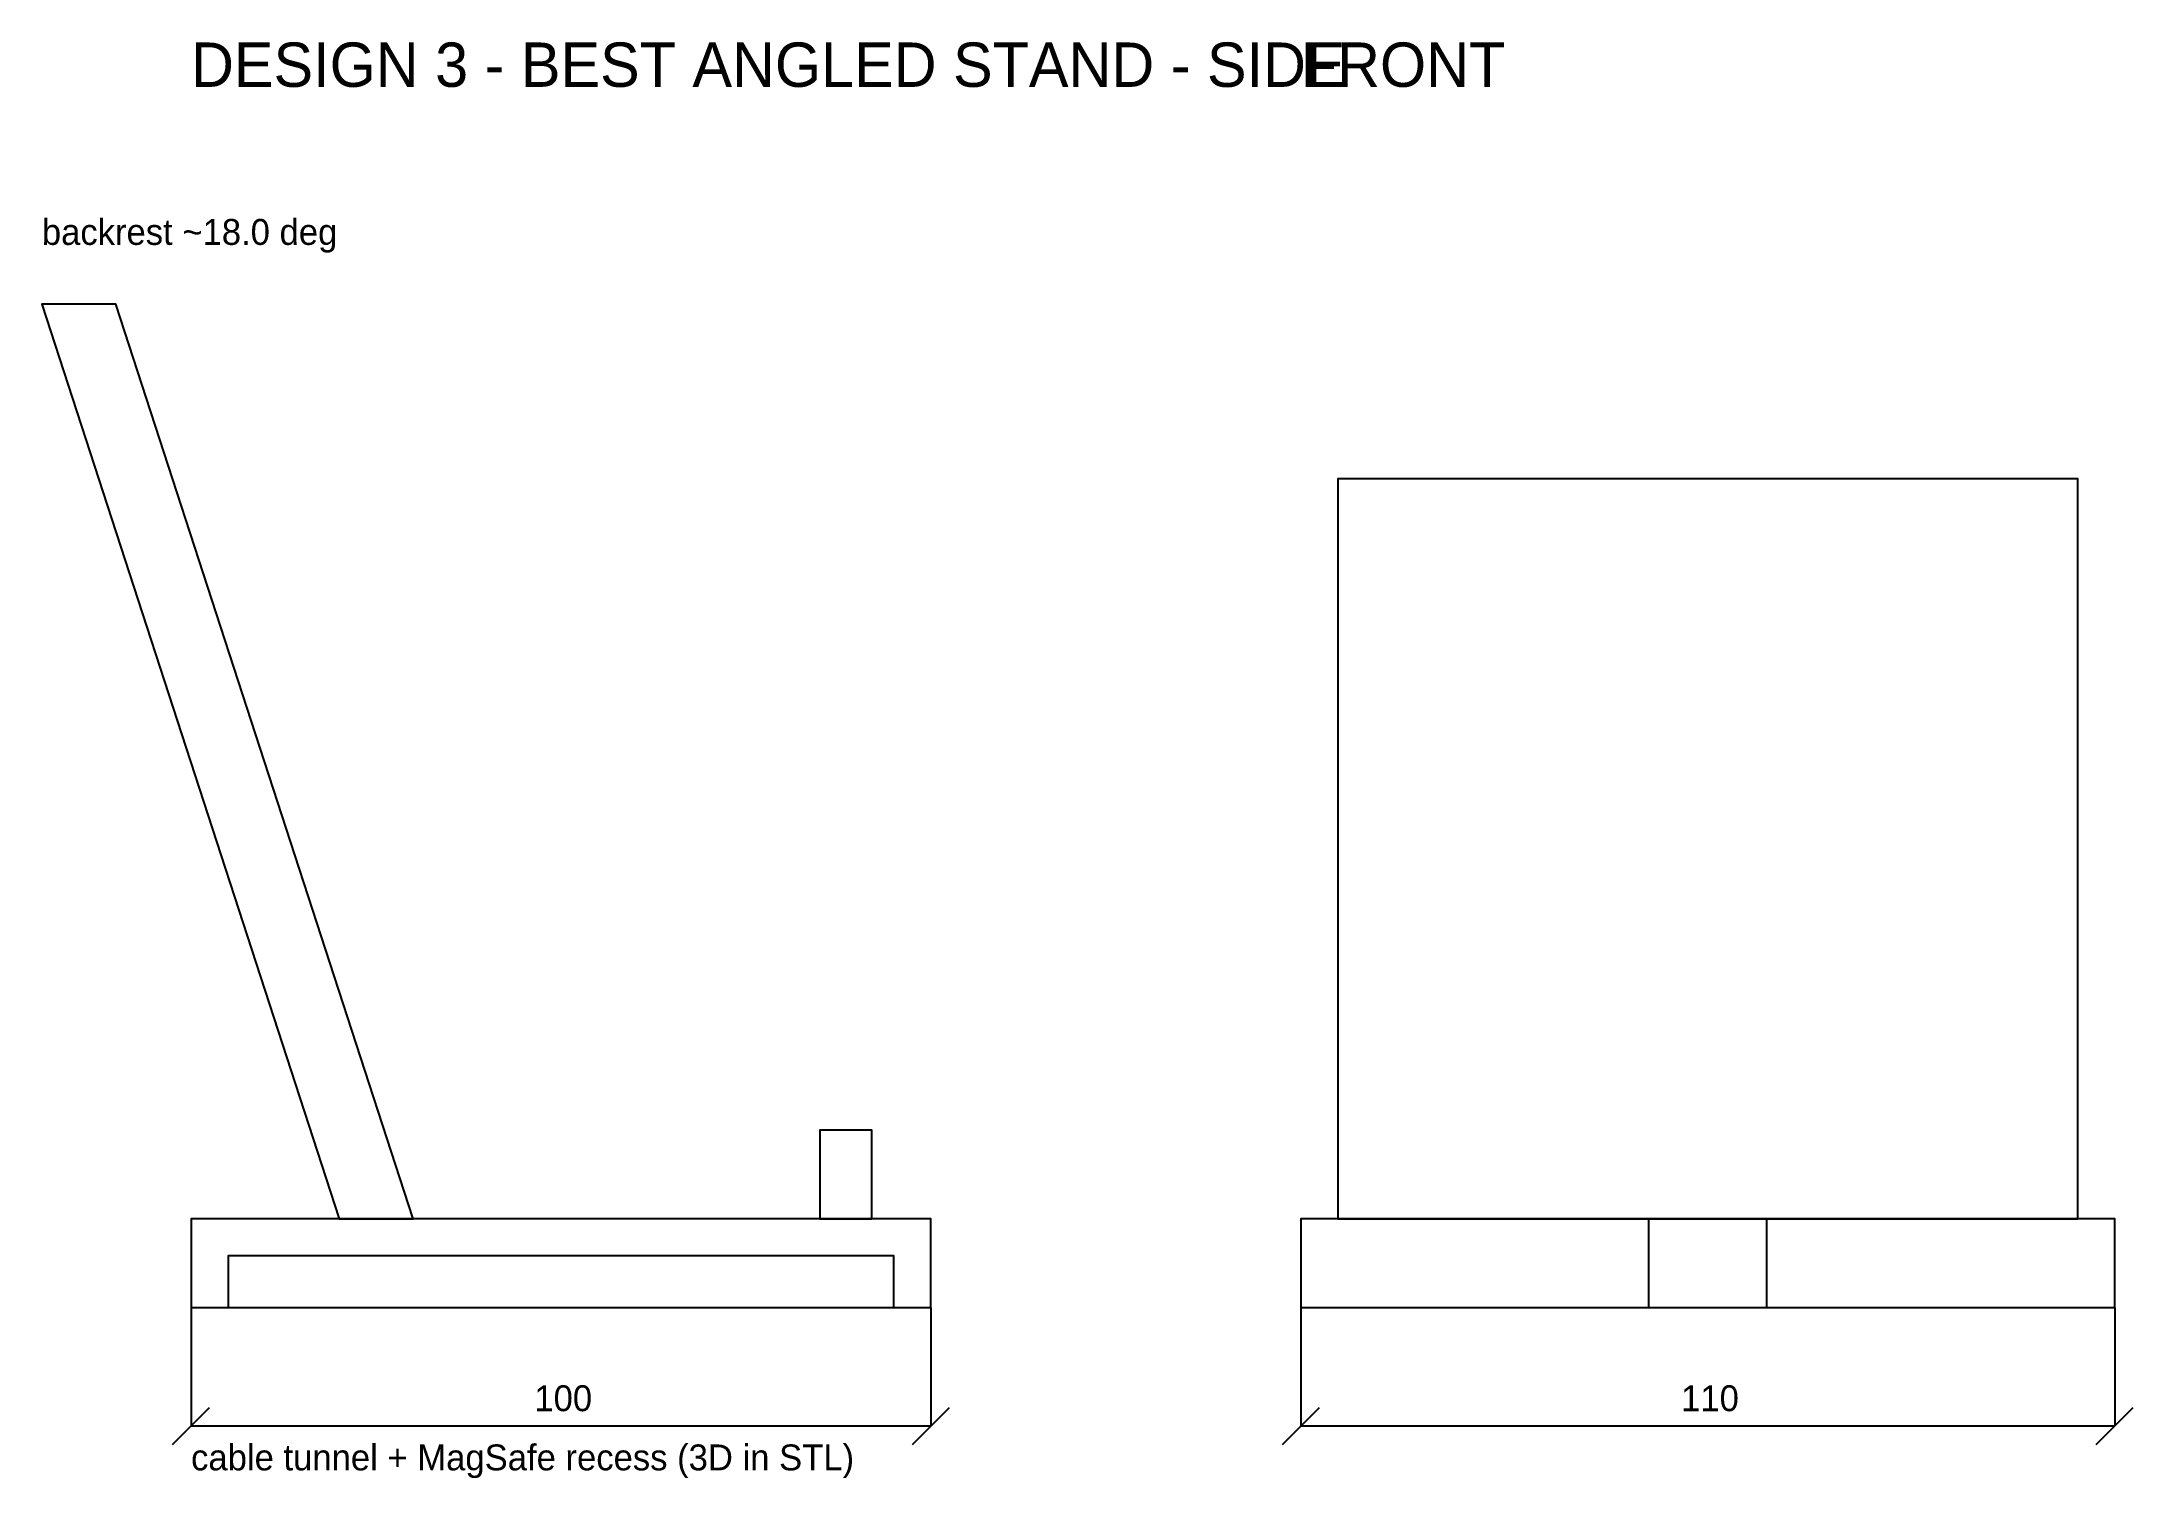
# Model space of a CAD drawing. Header units: millimetres. Extents: x -20 to 262, y -23 to 171.
import ezdxf

# ---------------------------------------------------------------- set-up
doc = ezdxf.new("R2010")
doc.units = ezdxf.units.MM
for name, color, linetype in [('DIMS', 1, 'Continuous'), ('GROOVE', 4, 'Continuous'), ('OUTLINE', 7, 'Continuous'), ('TEXT', 3, 'Continuous')]:
    doc.layers.add(name, color=color, linetype=linetype)

msp = doc.modelspace()

# ---------------------------------------------------------------- linework, layer by layer
at = {"layer": 'DIMS'}
for p, q in [((0, 0), (0, -16)), ((100, 0), (100, -16)), ((150, 0), (150, -16)), ((260, 0), (260, -16)), ((-2.5, -18.5), (2.5, -13.5)), ((97.5, -18.5), (102.5, -13.5)), ((147.5, -18.5), (152.5, -13.5)), ((257.5, -18.5), (262.5, -13.5)), ((0, -16), (100, -16)), ((150, -16), (260, -16))]:
    msp.add_line(p, q, dxfattribs=at)
at = {"layer": 'GROOVE'}
for points in [[(197, 0), (213, 0), (213, 12), (197, 12)], [(5, 0), (95, 0), (95, 7), (5, 7)]]:
    msp.add_lwpolyline(points, close=True, dxfattribs=at)
at = {"layer": 'OUTLINE'}
for points in [[(20, 12), (30, 12), (-10.17, 135.64), (-20.17, 135.64)], [(155, 12), (255, 12), (255, 112), (155, 112)], [(85, 12), (92, 12), (92, 24), (85, 24)], [(0, 0), (100, 0), (100, 12), (0, 12)], [(150, 0), (260, 0), (260, 12), (150, 12)]]:
    msp.add_lwpolyline(points, close=True, dxfattribs=at)

# ---------------------------------------------------------------- texts
at = {"layer": 'DIMS'}
for s, p in [('100', (46.4, -14)), ('110', (201.4, -14))]:
    msp.add_text(s, height=3.5, dxfattribs=at).set_placement(p)
at = {"layer": 'TEXT'}
for s, height, p in [('DESIGN 3 - BEST ANGLED STAND - SIDE', 6, (0, 165)), ('FRONT', 6, (150, 165)), ('backrest ~18.0 deg', 3.5, (-20.17, 143.64)), ('cable tunnel + MagSafe recess (3D in STL)', 3.5, (0, -22))]:
    msp.add_text(s, height=height, dxfattribs=at).set_placement(p)

doc.saveas('drawing.dxf')
